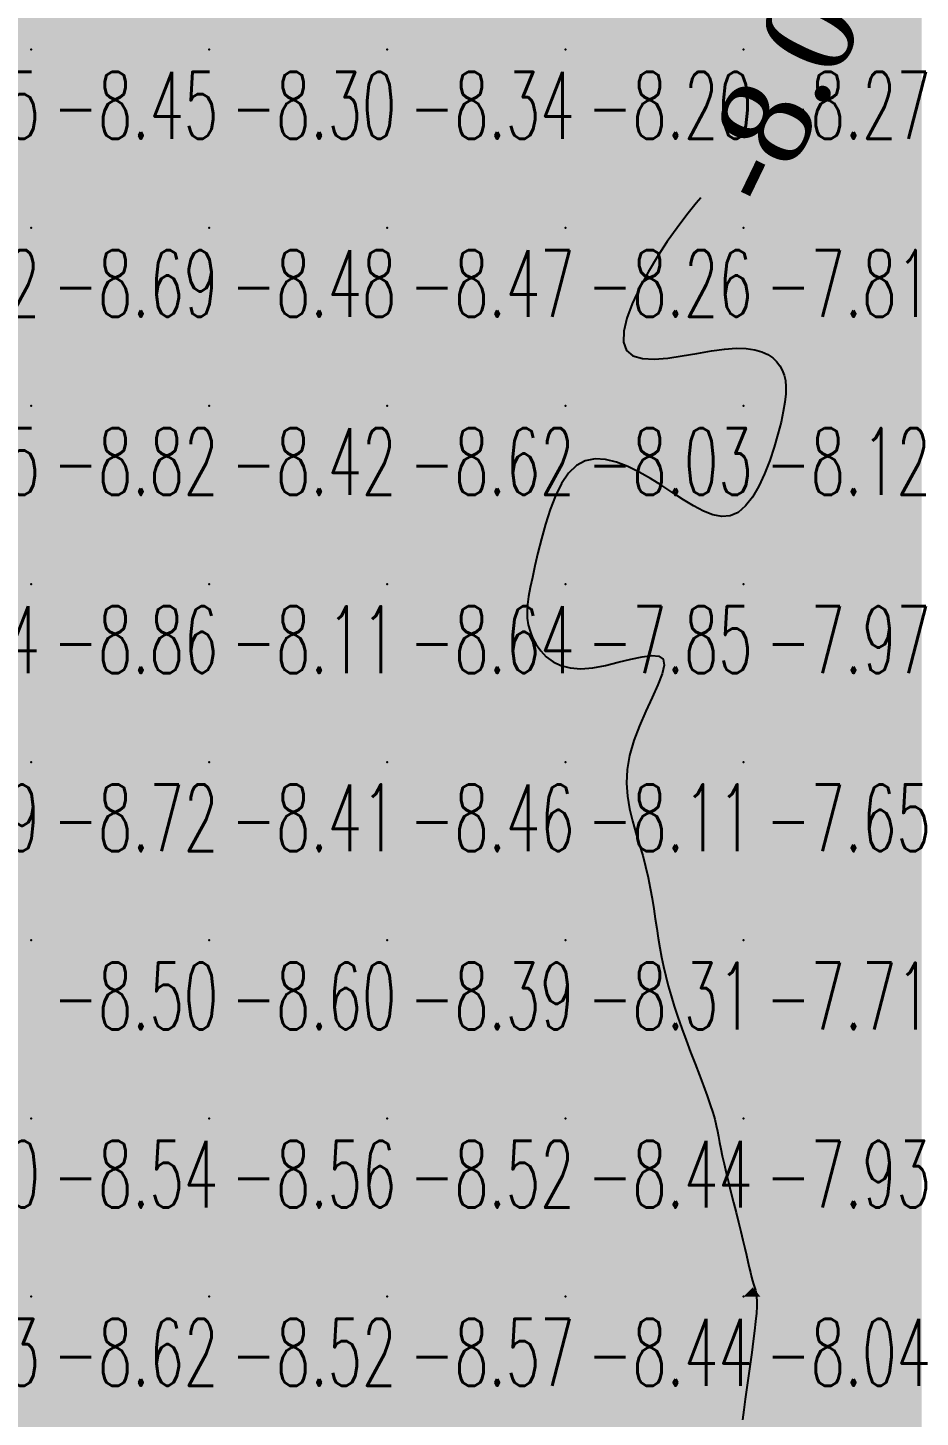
# Model space of a CAD drawing. Header units: millimetres. Extents: x 88261 to 90953, y 390274 to 392322.
# Drawn here: x 90010.1 to 90060.2, y 391390.5 to 391468.5 of the extents above; entities that cross this region are included whole.
import ezdxf
from ezdxf.enums import TextEntityAlignment as Align

# ---------------------------------------------------------------- set-up
doc = ezdxf.new("R2010")
doc.units = ezdxf.units.MM
doc.header["$LTSCALE"] = 25
for name, color, linetype in [('CN_03_00', 7, 'Continuous'), ('Cotation Courbes de niveau', 7, 'Continuous'), ('COTEAlt', 7, 'Continuous'), ('TN_COLORIAGE', 7, 'Continuous')]:
    doc.layers.add(name, color=color, linetype=linetype)
doc.styles.add('Simplex 1.0', font='Simplex.shx', dxfattribs={"width": 0.99, "height": 2.5})
doc.styles.get("Standard").update_dxf_attribs({"font": 'times.ttf'})

# ---------------------------------------------------------------- blocks, each defined once
blk = doc.blocks.new('COTE')
at = {"color": 0}
blk.add_point((0, 0), dxfattribs=at)
at = {"layer": 'COTEAlt'}
blk.add_attdef('ALT', text='', height=3.75, dxfattribs=at).set_placement((1.25, -1.25), align=Align.TOP_LEFT)

msp = doc.modelspace()

# ---------------------------------------------------------------- linework, layer by layer
at = {"layer": 'CN_03_00', "elevation": -8, "flags": 128}
msp.add_lwpolyline([(90047.837, 391458.927), (90047.586, 391458.626), (90047.051, 391457.958), (90046.509, 391457.241), (90045.96, 391456.464), (90045.411, 391455.622), (90044.883, 391454.738), (90044.403, 391453.845), (90043.998, 391452.974), (90043.695, 391452.157), (90043.521, 391451.425), (90043.503, 391450.81), (90043.667, 391450.343), (90044.029, 391450.045), (90044.563, 391449.897), (90045.228, 391449.867), (90045.987, 391449.926), (90046.8, 391450.041), (90047.629, 391450.184), (90048.436, 391450.322), (90049.181, 391450.426), (90049.834, 391450.471), (90050.394, 391450.457), (90050.871, 391450.391), (90051.272, 391450.278), (90051.605, 391450.126), (90051.878, 391449.94), (90052.1, 391449.726), (90052.278, 391449.492), (90052.419, 391449.24), (90052.524, 391448.966), (90052.591, 391448.658), (90052.621, 391448.31), (90052.612, 391447.912), (90052.564, 391447.455), (90052.475, 391446.93), (90052.346, 391446.329), (90052.174, 391445.649), (90051.963, 391444.917), (90051.713, 391444.166), (90051.426, 391443.427), (90051.104, 391442.734), (90050.748, 391442.121), (90050.36, 391441.619), (90049.941, 391441.261), (90049.494, 391441.072), (90049.019, 391441.037), (90048.518, 391441.132), (90047.991, 391441.336), (90047.44, 391441.625), (90046.867, 391441.974), (90046.272, 391442.363), (90045.657, 391442.766), (90045.024, 391443.161), (90044.381, 391443.527), (90043.739, 391443.842), (90043.106, 391444.084), (90042.492, 391444.232), (90041.906, 391444.264), (90041.359, 391444.159), (90040.859, 391443.895), (90040.415, 391443.46), (90040.023, 391442.878), (90039.68, 391442.186), (90039.38, 391441.416), (90039.12, 391440.603), (90038.896, 391439.782), (90038.702, 391438.987), (90038.534, 391438.253), (90038.389, 391437.606), (90038.27, 391437.041), (90038.179, 391436.543), (90038.119, 391436.099), (90038.094, 391435.695), (90038.107, 391435.318), (90038.161, 391434.953), (90038.26, 391434.588), (90038.406, 391434.213), (90038.604, 391433.84), (90038.858, 391433.482), (90039.171, 391433.157), (90039.549, 391432.879), (90039.995, 391432.664), (90040.513, 391432.527), (90041.108, 391432.484), (90041.776, 391432.542), (90042.49, 391432.674), (90043.213, 391432.844), (90043.911, 391433.016), (90044.547, 391433.155), (90045.086, 391433.226), (90045.494, 391433.193), (90045.734, 391433.019), (90045.783, 391432.681), (90045.67, 391432.194), (90045.434, 391431.584), (90045.117, 391430.878), (90044.758, 391430.103), (90044.398, 391429.284), (90044.076, 391428.447), (90043.835, 391427.62), (90043.703, 391426.824), (90043.673, 391426.061), (90043.726, 391425.327), (90043.843, 391424.62), (90044.005, 391423.937), (90044.195, 391423.274), (90044.393, 391422.628), (90044.581, 391421.997), (90044.745, 391421.378), (90044.885, 391420.77), (90045.004, 391420.173), (90045.108, 391419.587), (90045.201, 391419.012), (90045.287, 391418.447), (90045.371, 391417.894), (90045.455, 391417.351), (90045.546, 391416.817), (90045.645, 391416.289), (90045.755, 391415.76), (90045.878, 391415.226), (90046.016, 391414.681), (90046.173, 391414.119), (90046.351, 391413.536), (90046.551, 391412.927), (90046.775, 391412.288), (90047.017, 391411.629), (90047.267, 391410.965), (90047.519, 391410.307), (90047.765, 391409.67), (90047.995, 391409.064), (90048.202, 391408.505), (90048.378, 391408.004), (90048.518, 391407.57), (90048.626, 391407.191), (90048.71, 391406.851), (90048.779, 391406.532), (90048.839, 391406.219), (90048.898, 391405.895), (90048.964, 391405.542), (90049.045, 391405.145), (90049.146, 391404.692), (90049.265, 391404.191), (90049.398, 391403.654), (90049.538, 391403.094), (90049.683, 391402.525), (90049.827, 391401.959), (90049.966, 391401.409), (90050.094, 391400.888), (90050.21, 391400.406), (90050.312, 391399.964), (90050.404, 391399.563), (90050.485, 391399.2), (90050.559, 391398.875), (90050.627, 391398.587), (90050.689, 391398.335), (90050.749, 391398.117), (90050.807, 391397.931), (90050.86, 391397.764), (90050.907, 391397.601), (90050.946, 391397.426), (90050.973, 391397.224), (90050.986, 391396.979), (90050.983, 391396.678), (90050.961, 391396.304), (90050.918, 391395.848), (90050.859, 391395.319), (90050.785, 391394.733), (90050.701, 391394.106), (90050.611, 391393.452), (90050.519, 391392.788), (90050.427, 391392.128), (90050.34, 391391.488), (90050.262, 391390.881), (90050.191, 391390.312)], dxfattribs=at)
at = {"layer": 'TN_COLORIAGE', "color": 171}
for points in [[(90000.249, 391477.239, -8.543), (90000.249, 391467.239, -8.543), (90010.249, 391477.239, -8.543)], [(90000.249, 391467.239, -8.543), (90010.249, 391467.239, -8.543), (90010.249, 391477.239, -8.543)], [(90010.249, 391477.239, -8.327), (90010.249, 391467.239, -8.327), (90020.249, 391477.239, -8.327)], [(90010.249, 391467.239, -8.327), (90020.249, 391467.239, -8.327), (90020.249, 391477.239, -8.327)], [(90020.249, 391477.239, -8.175), (90020.249, 391467.239, -8.175), (90030.249, 391477.239, -8.175)], [(90020.249, 391467.239, -8.175), (90030.249, 391467.239, -8.175), (90030.249, 391477.239, -8.175)], [(90030.249, 391477.239, -8.072), (90030.249, 391467.239, -8.072), (90040.249, 391477.239, -8.072)], [(90030.249, 391467.239, -8.072), (90040.249, 391467.239, -8.072), (90040.249, 391477.239, -8.072)], [(90040.249, 391477.239, -8.248), (90040.249, 391467.239, -8.248), (90050.249, 391477.239, -8.248)], [(90040.249, 391467.239, -8.248), (90050.249, 391467.239, -8.248), (90050.249, 391477.239, -8.248)], [(90050.249, 391467.239, -8), (90053.928, 391470.918, -8), (90050.249, 391477.239, -8), (90053.768, 391477.239, -8)], [(90053.866, 391467.239, -8.266), (90053.928, 391470.918, -8.266), (90050.249, 391467.239, -8.266)], [(90000.249, 391467.239, -8.452), (90000.249, 391457.239, -8.452), (90010.249, 391467.239, -8.452)], [(90000.249, 391457.239, -8.452), (90010.249, 391457.239, -8.452), (90010.249, 391467.239, -8.452)], [(90010.249, 391467.239, -8.297), (90010.249, 391457.239, -8.297), (90020.249, 391467.239, -8.297)], [(90010.249, 391457.239, -8.297), (90020.249, 391457.239, -8.297), (90020.249, 391467.239, -8.297)], [(90020.249, 391467.239, -8.339), (90020.249, 391457.239, -8.339), (90030.249, 391467.239, -8.339)], [(90020.249, 391457.239, -8.339), (90030.249, 391457.239, -8.339), (90030.249, 391467.239, -8.339)], [(90030.249, 391467.239, -8.199), (90030.249, 391457.239, -8.199), (90040.249, 391467.239, -8.199)], [(90030.249, 391457.239, -8.199), (90040.249, 391457.239, -8.199), (90040.249, 391467.239, -8.199)], [(90040.249, 391467.239, -8.266), (90040.249, 391457.239, -8.266), (90050.249, 391467.239, -8.266)], [(90050.249, 391467.239, -8), (90050.249, 391461.404, -8), (90040.249, 391457.239, -8), (90046.02, 391457.239, -8)], [(90053.866, 391467.239, -8.266), (90050.249, 391461.404, -8.266), (90050.249, 391467.239, -8.266)], [(90000.249, 391457.239, -8.688), (90000.249, 391447.239, -8.688), (90010.249, 391457.239, -8.688)], [(90000.249, 391447.239, -8.688), (90010.249, 391447.239, -8.688), (90010.249, 391457.239, -8.688)], [(90010.249, 391457.239, -8.484), (90010.249, 391447.239, -8.484), (90020.249, 391457.239, -8.484)], [(90010.249, 391447.239, -8.484), (90020.249, 391447.239, -8.484), (90020.249, 391457.239, -8.484)], [(90020.249, 391457.239, -8.474), (90020.249, 391447.239, -8.474), (90030.249, 391457.239, -8.474)], [(90020.249, 391447.239, -8.474), (90030.249, 391447.239, -8.474), (90030.249, 391457.239, -8.474)], [(90030.249, 391457.239, -8.259), (90030.249, 391447.239, -8.259), (90040.249, 391457.239, -8.259)], [(90030.249, 391447.239, -8.259), (90040.249, 391447.239, -8.259), (90040.249, 391457.239, -8.259)], [(90040.249, 391457.239, -8), (90046.02, 391457.239, -8), (90040.249, 391447.239, -8), (90041.433, 391448.423, -8)], [(90050.249, 391447.239, -8), (90050.249, 391451.122, -8), (90040.249, 391447.239, -8), (90041.433, 391448.423, -8)], [(90052.657, 391449.647, -8.121), (90050.249, 391451.122, -8.121), (90050.249, 391447.239, -8.121)], [(90052.657, 391449.647, -8.121), (90052.792, 391447.239, -8.121), (90050.249, 391447.239, -8.121)], [(90000.249, 391447.239, -8.82), (90000.249, 391437.239, -8.82), (90010.249, 391447.239, -8.82)], [(90000.249, 391437.239, -8.82), (90010.249, 391437.239, -8.82), (90010.249, 391447.239, -8.82)], [(90010.249, 391447.239, -8.421), (90010.249, 391437.239, -8.421), (90020.249, 391447.239, -8.421)], [(90010.249, 391437.239, -8.421), (90020.249, 391437.239, -8.421), (90020.249, 391447.239, -8.421)], [(90020.249, 391447.239, -8.625), (90020.249, 391437.239, -8.625), (90030.249, 391447.239, -8.625)], [(90020.249, 391437.239, -8.625), (90030.249, 391437.239, -8.625), (90030.249, 391447.239, -8.625)], [(90030.249, 391447.239, -8.026), (90030.249, 391437.239, -8.026), (90040.249, 391447.239, -8.026)], [(90030.249, 391437.239, -8), (90038.301, 391437.239, -8), (90040.249, 391447.239, -8), (90040.249, 391445.82, -8)], [(90050.249, 391447.239, -8), (90045.861, 391442.852, -8), (90040.249, 391447.239, -8), (90040.249, 391445.82, -8)], [(90045.861, 391442.852, -8.121), (90050.249, 391439.369, -8.121), (90050.249, 391447.239, -8.121)], [(90052.792, 391447.239, -8.121), (90050.249, 391439.369, -8.121), (90050.249, 391447.239, -8.121)], [(90000.249, 391437.239, -8.86), (90000.249, 391427.239, -8.86), (90010.249, 391437.239, -8.86)], [(90000.249, 391427.239, -8.86), (90010.249, 391427.239, -8.86), (90010.249, 391437.239, -8.86)], [(90010.249, 391437.239, -8.108), (90010.249, 391427.239, -8.108), (90020.249, 391437.239, -8.108)], [(90010.249, 391427.239, -8.108), (90020.249, 391427.239, -8.108), (90020.249, 391437.239, -8.108)], [(90020.249, 391437.239, -8.637), (90020.249, 391427.239, -8.637), (90030.249, 391437.239, -8.637)], [(90020.249, 391427.239, -8.637), (90030.249, 391427.239, -8.637), (90030.249, 391437.239, -8.637)], [(90030.249, 391437.239, -8), (90038.301, 391437.239, -8), (90030.249, 391427.239, -8), (90037.752, 391434.743, -8)], [(90030.249, 391427.239, -8), (90037.752, 391434.743, -8), (90040.249, 391427.239, -8), (90040.249, 391431.318, -8)], [(90040.249, 391431.318, -8.106), (90047.899, 391434.89, -8.106), (90040.249, 391427.239, -8.106)], [(90042.556, 391427.239, -8.106), (90047.899, 391434.89, -8.106), (90040.249, 391427.239, -8.106)], [(90000.249, 391427.239, -8.72), (90000.249, 391417.239, -8.72), (90010.249, 391427.239, -8.72)], [(90000.249, 391417.239, -8.72), (90010.249, 391417.239, -8.72), (90010.249, 391427.239, -8.72)], [(90010.249, 391427.239, -8.408), (90010.249, 391417.239, -8.408), (90020.249, 391427.239, -8.408)], [(90010.249, 391417.239, -8.408), (90020.249, 391417.239, -8.408), (90020.249, 391427.239, -8.408)], [(90020.249, 391427.239, -8.463), (90020.249, 391417.239, -8.463), (90030.249, 391427.239, -8.463)], [(90020.249, 391417.239, -8.463), (90030.249, 391417.239, -8.463), (90030.249, 391427.239, -8.463)], [(90030.249, 391427.239, -8.106), (90030.249, 391417.239, -8.106), (90040.249, 391427.239, -8.106)], [(90030.249, 391417.239, -8.106), (90040.249, 391417.239, -8.106), (90040.249, 391427.239, -8.106)], [(90040.249, 391417.239, -8), (90044.885, 391421.876, -8), (90040.249, 391427.239, -8), (90042.556, 391427.239, -8)], [(90044.885, 391421.876, -8.306), (90045.392, 391417.239, -8.306), (90040.249, 391417.239, -8.306)], [(90000.249, 391417.239, -8.498), (90000.249, 391407.239, -8.498), (90010.249, 391417.239, -8.498)], [(90000.249, 391407.239, -8.498), (90010.249, 391407.239, -8.498), (90010.249, 391417.239, -8.498)], [(90010.249, 391417.239, -8.598), (90010.249, 391407.239, -8.598), (90020.249, 391417.239, -8.598)], [(90010.249, 391407.239, -8.598), (90020.249, 391407.239, -8.598), (90020.249, 391417.239, -8.598)], [(90020.249, 391417.239, -8.392), (90020.249, 391407.239, -8.392), (90030.249, 391417.239, -8.392)], [(90020.249, 391407.239, -8.392), (90030.249, 391407.239, -8.392), (90030.249, 391417.239, -8.392)], [(90030.249, 391417.239, -8.306), (90030.249, 391407.239, -8.306), (90040.249, 391417.239, -8.306)], [(90030.249, 391407.239, -8.306), (90040.249, 391407.239, -8.306), (90040.249, 391417.239, -8.306)], [(90040.249, 391407.239, -8), (90046.28, 391413.27, -8), (90040.249, 391417.239, -8), (90045.392, 391417.239, -8)], [(90046.28, 391413.27, -8.439), (90048.796, 391407.239, -8.439), (90040.249, 391407.239, -8.439)], [(90000.249, 391407.239, -8.538), (90000.249, 391397.239, -8.538), (90010.249, 391407.239, -8.538)], [(90000.249, 391397.239, -8.538), (90010.249, 391397.239, -8.538), (90010.249, 391407.239, -8.538)], [(90010.249, 391407.239, -8.564), (90010.249, 391397.239, -8.564), (90020.249, 391407.239, -8.564)], [(90010.249, 391397.239, -8.564), (90020.249, 391397.239, -8.564), (90020.249, 391407.239, -8.564)], [(90020.249, 391407.239, -8.523), (90020.249, 391397.239, -8.523), (90030.249, 391407.239, -8.523)], [(90020.249, 391397.239, -8.523), (90030.249, 391397.239, -8.523), (90030.249, 391407.239, -8.523)], [(90030.249, 391407.239, -8.439), (90030.249, 391397.239, -8.439), (90040.249, 391407.239, -8.439)], [(90030.249, 391397.239, -8.439), (90040.249, 391397.239, -8.439), (90040.249, 391407.239, -8.439)], [(90040.249, 391397.239, -8), (90048.807, 391405.797, -8), (90040.249, 391407.239, -8), (90048.796, 391407.239, -8)], [(90040.249, 391397.239, -8), (90048.807, 391405.797, -8), (90050.249, 391397.239, -8), (90050.249, 391400.444, -8)], [(90050.764, 391397.755, -8.035), (90050.249, 391400.444, -8.035), (90050.249, 391397.239, -8.035)], [(90050.764, 391397.755, -8.035), (90051.188, 391397.239, -8.035), (90050.249, 391397.239, -8.035)], [(90000.249, 391397.239, -8.62), (90000.249, 391387.239, -8.62), (90010.249, 391397.239, -8.62)], [(90000.249, 391387.239, -8.62), (90010.249, 391387.239, -8.62), (90010.249, 391397.239, -8.62)], [(90010.249, 391397.239, -8.516), (90010.249, 391387.239, -8.516), (90020.249, 391397.239, -8.516)], [(90010.249, 391387.239, -8.516), (90020.249, 391387.239, -8.516), (90020.249, 391397.239, -8.516)], [(90020.249, 391397.239, -8.571), (90020.249, 391387.239, -8.571), (90030.249, 391397.239, -8.571)], [(90020.249, 391387.239, -8.571), (90030.249, 391387.239, -8.571), (90030.249, 391397.239, -8.571)], [(90030.249, 391397.239, -8.443), (90030.249, 391387.239, -8.443), (90040.249, 391397.239, -8.443)], [(90030.249, 391387.239, -8.443), (90040.249, 391387.239, -8.443), (90040.249, 391397.239, -8.443)], [(90040.249, 391397.239, -8.035), (90040.249, 391387.239, -8.035), (90050.249, 391397.239, -8.035)], [(90040.249, 391387.239, -8), (90049.859, 391387.239, -8), (90050.249, 391397.239, -8), (90050.249, 391391.112, -8)], [(90051.188, 391397.239, -8.035), (90050.249, 391391.112, -8.035), (90050.249, 391397.239, -8.035)]]:
    msp.add_solid(points, dxfattribs=at)
at = {"layer": 'TN_COLORIAGE', "color": 161}
for points in [[(90053.928, 391470.918, -7.53), (90053.866, 391467.239, -7.53), (90060.249, 391477.239, -7.53), (90060.249, 391467.239, -7.53)], [(90050.249, 391461.404, -7.53), (90053.866, 391467.239, -7.53), (90050.249, 391457.239, -7.53), (90060.249, 391467.239, -7.53)], [(90050.249, 391457.239, -7.53), (90060.249, 391457.239, -7.53), (90060.249, 391467.239, -7.53)], [(90046.02, 391457.239, -7.81), (90050.249, 391461.404, -7.81), (90050.249, 391457.239, -7.81)], [(90041.433, 391448.423, -7.81), (90046.02, 391457.239, -7.81), (90050.249, 391457.239, -7.81)], [(90041.433, 391448.423, -7.81), (90050.249, 391451.122, -7.81), (90050.249, 391457.239, -7.81)], [(90050.249, 391451.122, -7.62), (90052.657, 391449.647, -7.62), (90050.249, 391457.239, -7.62), (90060.249, 391457.239, -7.62)], [(90052.792, 391447.239, -7.62), (90052.657, 391449.647, -7.62), (90060.249, 391447.239, -7.62), (90060.249, 391457.239, -7.62)], [(90050.249, 391439.369, -7.647), (90052.792, 391447.239, -7.647), (90050.249, 391437.239, -7.647), (90060.249, 391447.239, -7.647)], [(90050.249, 391437.239, -7.647), (90060.249, 391437.239, -7.647), (90060.249, 391447.239, -7.647)], [(90040.249, 391445.82, -7.846), (90038.301, 391437.239, -7.846), (90040.249, 391437.239, -7.846)], [(90040.249, 391445.82, -7.846), (90045.861, 391442.852, -7.846), (90040.249, 391437.239, -7.846)], [(90050.249, 391439.369, -7.846), (90045.861, 391442.852, -7.846), (90050.249, 391437.239, -7.846), (90040.249, 391437.239, -7.846)], [(90037.752, 391434.743, -7.846), (90038.301, 391437.239, -7.846), (90040.249, 391437.239, -7.846)], [(90040.249, 391431.318, -7.846), (90037.752, 391434.743, -7.846), (90040.249, 391437.239, -7.846)], [(90047.899, 391434.89, -7.846), (90040.249, 391431.318, -7.846), (90050.249, 391437.239, -7.846), (90040.249, 391437.239, -7.846)], [(90047.899, 391434.89, -7.646), (90042.556, 391427.239, -7.646), (90050.249, 391437.239, -7.646), (90050.249, 391427.239, -7.646)], [(90050.249, 391437.239, -7.518), (90050.249, 391427.239, -7.518), (90060.249, 391437.239, -7.518)], [(90050.249, 391427.239, -7.518), (90060.249, 391427.239, -7.518), (90060.249, 391437.239, -7.518)], [(90042.556, 391427.239, -7.646), (90044.885, 391421.876, -7.646), (90050.249, 391427.239, -7.646)], [(90045.392, 391417.239, -7.646), (90044.885, 391421.876, -7.646), (90050.249, 391417.239, -7.646), (90050.249, 391427.239, -7.646)], [(90050.249, 391427.239, -7.157), (90050.249, 391417.239, -7.157), (90060.249, 391427.239, -7.157)], [(90050.249, 391417.239, -7.157), (90060.249, 391417.239, -7.157), (90060.249, 391427.239, -7.157)], [(90045.392, 391417.239, -7.711), (90046.28, 391413.27, -7.711), (90050.249, 391417.239, -7.711)], [(90048.796, 391407.239, -7.711), (90046.28, 391413.27, -7.711), (90050.249, 391407.239, -7.711), (90050.249, 391417.239, -7.711)], [(90050.249, 391417.239, -7.176), (90050.249, 391407.239, -7.176), (90060.249, 391417.239, -7.176)], [(90050.249, 391407.239, -7.176), (90060.249, 391407.239, -7.176), (90060.249, 391417.239, -7.176)], [(90048.796, 391407.239, -7.925), (90048.807, 391405.797, -7.925), (90050.249, 391407.239, -7.925)], [(90050.249, 391400.444, -7.925), (90048.807, 391405.797, -7.925), (90050.249, 391407.239, -7.925)], [(90050.249, 391400.444, -7.353), (90050.764, 391397.755, -7.353), (90050.249, 391407.239, -7.353), (90060.249, 391407.239, -7.353)], [(90051.188, 391397.239, -7.353), (90050.764, 391397.755, -7.353), (90060.249, 391397.239, -7.353), (90060.249, 391407.239, -7.353)], [(90050.249, 391391.112, -7.66), (90051.188, 391397.239, -7.66), (90050.249, 391387.239, -7.66), (90060.249, 391397.239, -7.66)], [(90050.249, 391387.239, -7.66), (90060.249, 391387.239, -7.66), (90060.249, 391397.239, -7.66)], [(90050.249, 391391.112, -7.978), (90049.859, 391387.239, -7.978), (90050.249, 391387.239, -7.978)]]:
    msp.add_solid(points, dxfattribs=at)

# ---------------------------------------------------------------- block references
at = {"layer": 'COTEAlt'}
ref = msp.add_blockref('COTE', (90000.249, 391467.239), dxfattribs=at)
ref.add_attrib('ALT', '-8.55', dxfattribs={"height": 3.75, "style": 'Simplex 1.0', "width": 0.6}).set_placement((90001.499, 391465.989), align=Align.TOP_LEFT)
ref = msp.add_blockref('COTE', (90010.249, 391467.239), dxfattribs=at)
ref.add_attrib('ALT', '-8.45', dxfattribs={"height": 3.75, "style": 'Simplex 1.0', "width": 0.6}).set_placement((90011.499, 391465.989), align=Align.TOP_LEFT)
ref = msp.add_blockref('COTE', (90020.249, 391467.239), dxfattribs=at)
ref.add_attrib('ALT', '-8.30', dxfattribs={"height": 3.75, "style": 'Simplex 1.0', "width": 0.6}).set_placement((90021.499, 391465.989), align=Align.TOP_LEFT)
ref = msp.add_blockref('COTE', (90030.249, 391467.239), dxfattribs=at)
ref.add_attrib('ALT', '-8.34', dxfattribs={"height": 3.75, "style": 'Simplex 1.0', "width": 0.6}).set_placement((90031.499, 391465.989), align=Align.TOP_LEFT)
ref = msp.add_blockref('COTE', (90040.249, 391467.239), dxfattribs=at)
ref.add_attrib('ALT', '-8.20', dxfattribs={"height": 3.75, "style": 'Simplex 1.0', "width": 0.6}).set_placement((90041.499, 391465.989), align=Align.TOP_LEFT)
ref = msp.add_blockref('COTE', (90050.249, 391467.239), dxfattribs=at)
ref.add_attrib('ALT', '-8.27', dxfattribs={"height": 3.75, "style": 'Simplex 1.0', "width": 0.6}).set_placement((90051.499, 391465.989), align=Align.TOP_LEFT)
ref = msp.add_blockref('COTE', (90000.249, 391457.239), dxfattribs=at)
ref.add_attrib('ALT', '-8.62', dxfattribs={"height": 3.75, "style": 'Simplex 1.0', "width": 0.6}).set_placement((90001.499, 391455.989), align=Align.TOP_LEFT)
ref = msp.add_blockref('COTE', (90010.249, 391457.239), dxfattribs=at)
ref.add_attrib('ALT', '-8.69', dxfattribs={"height": 3.75, "style": 'Simplex 1.0', "width": 0.6}).set_placement((90011.499, 391455.989), align=Align.TOP_LEFT)
ref = msp.add_blockref('COTE', (90020.249, 391457.239), dxfattribs=at)
ref.add_attrib('ALT', '-8.48', dxfattribs={"height": 3.75, "style": 'Simplex 1.0', "width": 0.6}).set_placement((90021.499, 391455.989), align=Align.TOP_LEFT)
ref = msp.add_blockref('COTE', (90030.249, 391457.239), dxfattribs=at)
ref.add_attrib('ALT', '-8.47', dxfattribs={"height": 3.75, "style": 'Simplex 1.0', "width": 0.6}).set_placement((90031.499, 391455.989), align=Align.TOP_LEFT)
ref = msp.add_blockref('COTE', (90040.249, 391457.239), dxfattribs=at)
ref.add_attrib('ALT', '-8.26', dxfattribs={"height": 3.75, "style": 'Simplex 1.0', "width": 0.6}).set_placement((90041.499, 391455.989), align=Align.TOP_LEFT)
ref = msp.add_blockref('COTE', (90050.249, 391457.239), dxfattribs=at)
ref.add_attrib('ALT', '-7.81', dxfattribs={"height": 3.75, "style": 'Simplex 1.0', "width": 0.6}).set_placement((90051.499, 391455.989), align=Align.TOP_LEFT)
ref = msp.add_blockref('COTE', (90000.249, 391447.239), dxfattribs=at)
ref.add_attrib('ALT', '-8.65', dxfattribs={"height": 3.75, "style": 'Simplex 1.0', "width": 0.6}).set_placement((90001.499, 391445.989), align=Align.TOP_LEFT)
ref = msp.add_blockref('COTE', (90010.249, 391447.239), dxfattribs=at)
ref.add_attrib('ALT', '-8.82', dxfattribs={"height": 3.75, "style": 'Simplex 1.0', "width": 0.6}).set_placement((90011.499, 391445.989), align=Align.TOP_LEFT)
ref = msp.add_blockref('COTE', (90020.249, 391447.239), dxfattribs=at)
ref.add_attrib('ALT', '-8.42', dxfattribs={"height": 3.75, "style": 'Simplex 1.0', "width": 0.6}).set_placement((90021.499, 391445.989), align=Align.TOP_LEFT)
ref = msp.add_blockref('COTE', (90030.249, 391447.239), dxfattribs=at)
ref.add_attrib('ALT', '-8.62', dxfattribs={"height": 3.75, "style": 'Simplex 1.0', "width": 0.6}).set_placement((90031.499, 391445.989), align=Align.TOP_LEFT)
ref = msp.add_blockref('COTE', (90040.249, 391447.239), dxfattribs=at)
ref.add_attrib('ALT', '-8.03', dxfattribs={"height": 3.75, "style": 'Simplex 1.0', "width": 0.6}).set_placement((90041.499, 391445.989), align=Align.TOP_LEFT)
ref = msp.add_blockref('COTE', (90050.249, 391447.239), dxfattribs=at)
ref.add_attrib('ALT', '-8.12', dxfattribs={"height": 3.75, "style": 'Simplex 1.0', "width": 0.6}).set_placement((90051.499, 391445.989), align=Align.TOP_LEFT)
ref = msp.add_blockref('COTE', (90000.249, 391437.239), dxfattribs=at)
ref.add_attrib('ALT', '-8.64', dxfattribs={"height": 3.75, "style": 'Simplex 1.0', "width": 0.6}).set_placement((90001.499, 391435.989), align=Align.TOP_LEFT)
ref = msp.add_blockref('COTE', (90010.249, 391437.239), dxfattribs=at)
ref.add_attrib('ALT', '-8.86', dxfattribs={"height": 3.75, "style": 'Simplex 1.0', "width": 0.6}).set_placement((90011.499, 391435.989), align=Align.TOP_LEFT)
ref = msp.add_blockref('COTE', (90020.249, 391437.239), dxfattribs=at)
ref.add_attrib('ALT', '-8.11', dxfattribs={"height": 3.75, "style": 'Simplex 1.0', "width": 0.6}).set_placement((90021.499, 391435.989), align=Align.TOP_LEFT)
ref = msp.add_blockref('COTE', (90030.249, 391437.239), dxfattribs=at)
ref.add_attrib('ALT', '-8.64', dxfattribs={"height": 3.75, "style": 'Simplex 1.0', "width": 0.6}).set_placement((90031.499, 391435.989), align=Align.TOP_LEFT)
ref = msp.add_blockref('COTE', (90040.249, 391437.239), dxfattribs=at)
ref.add_attrib('ALT', '-7.85', dxfattribs={"height": 3.75, "style": 'Simplex 1.0', "width": 0.6}).set_placement((90041.499, 391435.989), align=Align.TOP_LEFT)
ref = msp.add_blockref('COTE', (90050.249, 391437.239), dxfattribs=at)
ref.add_attrib('ALT', '-7.97', dxfattribs={"height": 3.75, "style": 'Simplex 1.0', "width": 0.6}).set_placement((90051.499, 391435.989), align=Align.TOP_LEFT)
ref = msp.add_blockref('COTE', (90000.249, 391427.239), dxfattribs=at)
ref.add_attrib('ALT', '-8.49', dxfattribs={"height": 3.75, "style": 'Simplex 1.0', "width": 0.6}).set_placement((90001.499, 391425.989), align=Align.TOP_LEFT)
ref = msp.add_blockref('COTE', (90010.249, 391427.239), dxfattribs=at)
ref.add_attrib('ALT', '-8.72', dxfattribs={"height": 3.75, "style": 'Simplex 1.0', "width": 0.6}).set_placement((90011.499, 391425.989), align=Align.TOP_LEFT)
ref = msp.add_blockref('COTE', (90020.249, 391427.239), dxfattribs=at)
ref.add_attrib('ALT', '-8.41', dxfattribs={"height": 3.75, "style": 'Simplex 1.0', "width": 0.6}).set_placement((90021.499, 391425.989), align=Align.TOP_LEFT)
ref = msp.add_blockref('COTE', (90030.249, 391427.239), dxfattribs=at)
ref.add_attrib('ALT', '-8.46', dxfattribs={"height": 3.75, "style": 'Simplex 1.0', "width": 0.6}).set_placement((90031.499, 391425.989), align=Align.TOP_LEFT)
ref = msp.add_blockref('COTE', (90040.249, 391427.239), dxfattribs=at)
ref.add_attrib('ALT', '-8.11', dxfattribs={"height": 3.75, "style": 'Simplex 1.0', "width": 0.6}).set_placement((90041.499, 391425.989), align=Align.TOP_LEFT)
ref = msp.add_blockref('COTE', (90050.249, 391427.239), dxfattribs=at)
ref.add_attrib('ALT', '-7.65', dxfattribs={"height": 3.75, "style": 'Simplex 1.0', "width": 0.6}).set_placement((90051.499, 391425.989), align=Align.TOP_LEFT)
ref = msp.add_blockref('COTE', (90010.249, 391417.239), dxfattribs=at)
ref.add_attrib('ALT', '-8.50', dxfattribs={"height": 3.75, "style": 'Simplex 1.0', "width": 0.6}).set_placement((90011.499, 391415.989), align=Align.TOP_LEFT)
ref = msp.add_blockref('COTE', (90020.249, 391417.239), dxfattribs=at)
ref.add_attrib('ALT', '-8.60', dxfattribs={"height": 3.75, "style": 'Simplex 1.0', "width": 0.6}).set_placement((90021.499, 391415.989), align=Align.TOP_LEFT)
ref = msp.add_blockref('COTE', (90030.249, 391417.239), dxfattribs=at)
ref.add_attrib('ALT', '-8.39', dxfattribs={"height": 3.75, "style": 'Simplex 1.0', "width": 0.6}).set_placement((90031.499, 391415.989), align=Align.TOP_LEFT)
ref = msp.add_blockref('COTE', (90040.249, 391417.239), dxfattribs=at)
ref.add_attrib('ALT', '-8.31', dxfattribs={"height": 3.75, "style": 'Simplex 1.0', "width": 0.6}).set_placement((90041.499, 391415.989), align=Align.TOP_LEFT)
ref = msp.add_blockref('COTE', (90050.249, 391417.239), dxfattribs=at)
ref.add_attrib('ALT', '-7.71', dxfattribs={"height": 3.75, "style": 'Simplex 1.0', "width": 0.6}).set_placement((90051.499, 391415.989), align=Align.TOP_LEFT)
ref = msp.add_blockref('COTE', (90000.249, 391407.239), dxfattribs=at)
ref.add_attrib('ALT', '-8.60', dxfattribs={"height": 3.75, "style": 'Simplex 1.0', "width": 0.6}).set_placement((90001.499, 391405.989), align=Align.TOP_LEFT)
ref = msp.add_blockref('COTE', (90010.249, 391407.239), dxfattribs=at)
ref.add_attrib('ALT', '-8.54', dxfattribs={"height": 3.75, "style": 'Simplex 1.0', "width": 0.6}).set_placement((90011.499, 391405.989), align=Align.TOP_LEFT)
ref = msp.add_blockref('COTE', (90020.249, 391407.239), dxfattribs=at)
ref.add_attrib('ALT', '-8.56', dxfattribs={"height": 3.75, "style": 'Simplex 1.0', "width": 0.6}).set_placement((90021.499, 391405.989), align=Align.TOP_LEFT)
ref = msp.add_blockref('COTE', (90030.249, 391407.239), dxfattribs=at)
ref.add_attrib('ALT', '-8.52', dxfattribs={"height": 3.75, "style": 'Simplex 1.0', "width": 0.6}).set_placement((90031.499, 391405.989), align=Align.TOP_LEFT)
ref = msp.add_blockref('COTE', (90040.249, 391407.239), dxfattribs=at)
ref.add_attrib('ALT', '-8.44', dxfattribs={"height": 3.75, "style": 'Simplex 1.0', "width": 0.6}).set_placement((90041.499, 391405.989), align=Align.TOP_LEFT)
ref = msp.add_blockref('COTE', (90050.249, 391407.239), dxfattribs=at)
ref.add_attrib('ALT', '-7.93', dxfattribs={"height": 3.75, "style": 'Simplex 1.0', "width": 0.6}).set_placement((90051.499, 391405.989), align=Align.TOP_LEFT)
ref = msp.add_blockref('COTE', (90000.249, 391397.239), dxfattribs=at)
ref.add_attrib('ALT', '-8.53', dxfattribs={"height": 3.75, "style": 'Simplex 1.0', "width": 0.6}).set_placement((90001.499, 391395.989), align=Align.TOP_LEFT)
ref = msp.add_blockref('COTE', (90010.249, 391397.239), dxfattribs=at)
ref.add_attrib('ALT', '-8.62', dxfattribs={"height": 3.75, "style": 'Simplex 1.0', "width": 0.6}).set_placement((90011.499, 391395.989), align=Align.TOP_LEFT)
ref = msp.add_blockref('COTE', (90020.249, 391397.239), dxfattribs=at)
ref.add_attrib('ALT', '-8.52', dxfattribs={"height": 3.75, "style": 'Simplex 1.0', "width": 0.6}).set_placement((90021.499, 391395.989), align=Align.TOP_LEFT)
ref = msp.add_blockref('COTE', (90030.249, 391397.239), dxfattribs=at)
ref.add_attrib('ALT', '-8.57', dxfattribs={"height": 3.75, "style": 'Simplex 1.0', "width": 0.6}).set_placement((90031.499, 391395.989), align=Align.TOP_LEFT)
ref = msp.add_blockref('COTE', (90040.249, 391397.239), dxfattribs=at)
ref.add_attrib('ALT', '-8.44', dxfattribs={"height": 3.75, "style": 'Simplex 1.0', "width": 0.6}).set_placement((90041.499, 391395.989), align=Align.TOP_LEFT)
ref = msp.add_blockref('COTE', (90050.249, 391397.239), dxfattribs=at)
ref.add_attrib('ALT', '-8.04', dxfattribs={"height": 3.75, "style": 'Simplex 1.0', "width": 0.6}).set_placement((90051.499, 391395.989), align=Align.TOP_LEFT)

# ---------------------------------------------------------------- texts
at = {"layer": 'Cotation Courbes de niveau'}
msp.add_text('-8.00', height=5, rotation=64.28278, dxfattribs=at).set_placement((90053.017, 391466.27, -8), align=Align.MIDDLE_CENTER)

doc.saveas('drawing.dxf')
